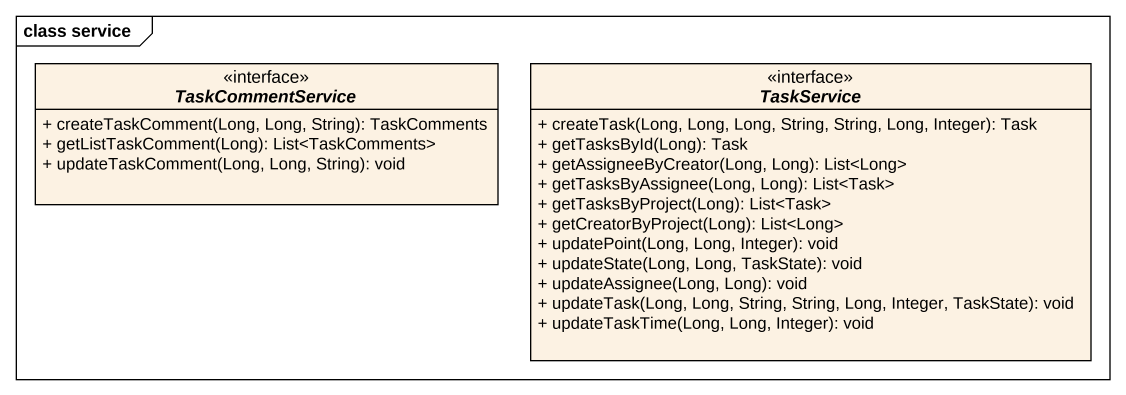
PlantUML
@startuml
mainframe class service
hide circle
hide empty members
skinparam classAttributeIconSize 0
interface TaskCommentService <<interface>> {
  + createTaskComment(Long, Long, String): TaskComments
  + getListTaskComment(Long): List<TaskComments>
  + updateTaskComment(Long, Long, String): void
}
interface TaskService <<interface>> {
  + createTask(Long, Long, Long, String, String, Long, Integer): Task
  + getTasksById(Long): Task
  + getAssigneeByCreator(Long, Long): List<Long>
  + getTasksByAssignee(Long, Long): List<Task>
  + getTasksByProject(Long): List<Task>
  + getCreatorByProject(Long): List<Long>
  + updatePoint(Long, Long, Integer): void
  + updateState(Long, Long, TaskState): void
  + updateAssignee(Long, Long): void
  + updateTask(Long, Long, String, String, Long, Integer, TaskState): void
  + updateTaskTime(Long, Long, Integer): void
}
@enduml
